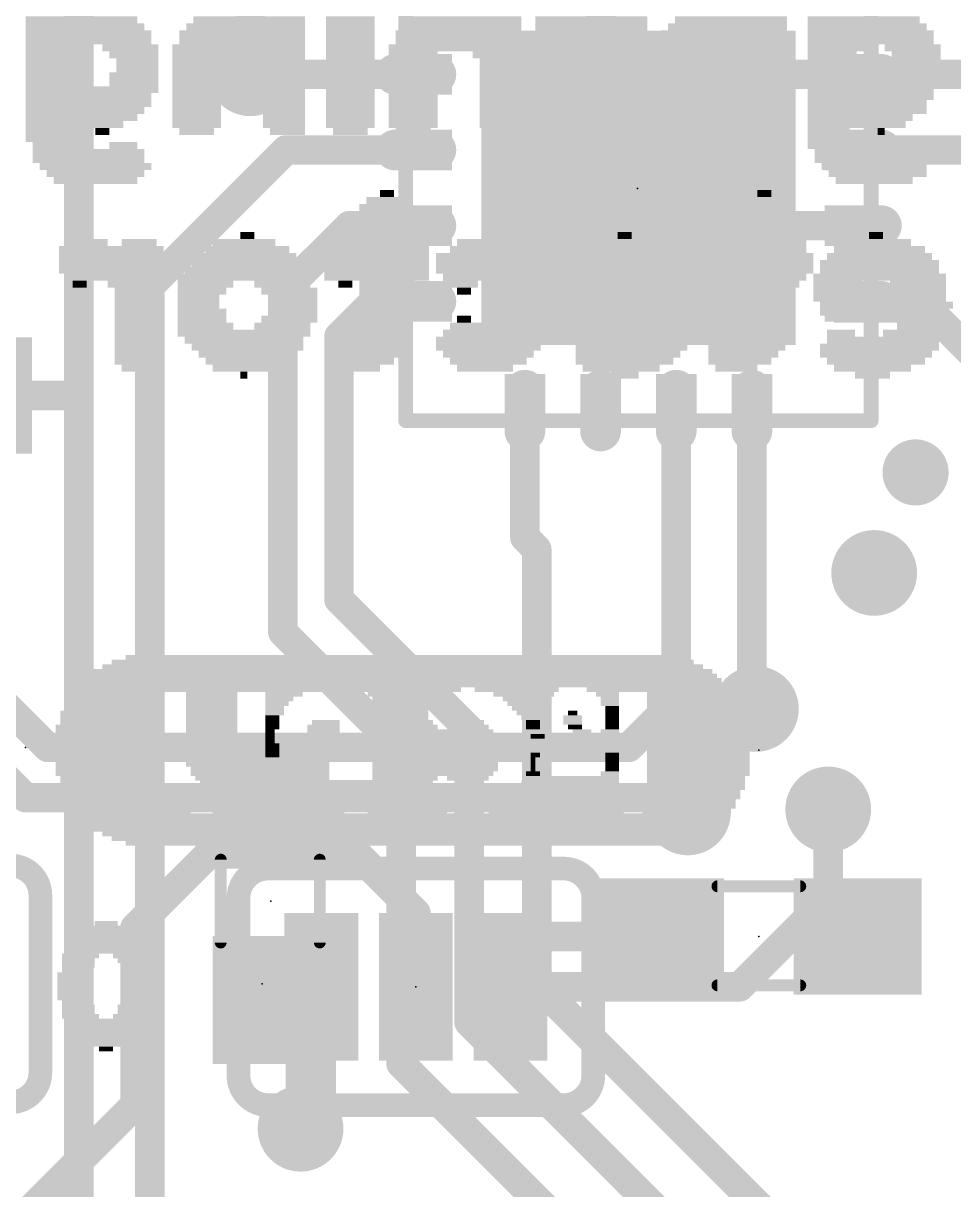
# Model space of a CAD drawing. Extents: x -27.9 to 58.7, y -19.6 to 25.5.
# Drawn here: x 7.93 to 15.92, y 5.37 to 15.39 of the extents above; entities that cross this region are included whole.
import ezdxf

# ---------------------------------------------------------------- set-up
doc = ezdxf.new("R2010")
doc.units = 0
for name, color, linetype in [('1', 12, 'CONTINUOUS'), ('16', 53, 'CONTINUOUS'), ('18', 110, 'CONTINUOUS'), ('21', 41, 'CONTINUOUS'), ('22', 40, 'CONTINUOUS'), ('23', 53, 'CONTINUOUS'), ('24', 53, 'CONTINUOUS'), ('51', 53, 'CONTINUOUS')]:
    doc.layers.add(name, color=color, linetype=linetype)

# ---------------------------------------------------------------- blocks, each defined once
blk = doc.blocks.new('RECT')
blk.add_solid([(-0.5, -0.5), (0.5, -0.5), (-0.5, 0.5), (0.5, 0.5)])
blk = doc.blocks.new('RECT56000X112000R100')
at = {"const_width": 0.175}
blk.add_lwpolyline([(0.0875, -0.175), (0.0875, 0.175, 0.4142), (0, 0.2625), (0, 0.2625, 0.4142), (-0.0875, 0.175), (-0.0875, -0.175, 0.4142), (0, -0.2625), (0, -0.2625, 0.4142)], format="xyb", close=True, dxfattribs=at)
blk.add_solid([(-0.0254, -0.2004), (0.0254, -0.2004), (-0.0254, 0.2004), (0.0254, 0.2004)])
blk = doc.blocks.new('ROUNDV')
at = {"const_width": 0.5}
blk.add_lwpolyline([(0, -0.25, 1), (0, 0.25, 1), (0, -0.25)], format="xyb", dxfattribs=at)

msp = doc.modelspace()

# ---------------------------------------------------------------- linework, layer by layer
at = {"layer": '1', "const_width": 0.254}
for points in [[(12.8896, 15.8866), (12.8896, 14.3016)], [(8.4074, 12.192), (8.4074, 15.5448)], [(9.8806, 14.9606), (9.8896, 14.9516)], [(11.2996, 14.9516), (9.8896, 14.9516)], [(15.1266, 14.9516), (14.224, 14.9516)], [(15.1266, 14.9516), (17.0524, 14.9516)], [(10.1868, 14.3016), (9.017, 13.1318)], [(10.1868, 14.3016), (11.2996, 14.3016)], [(12.8896, 14.3016), (13.2146, 13.9766)], [(15.1266, 14.3016), (16.8134, 14.3016)], [(10.16, 13.081), (10.7306, 13.6516)], [(10.7306, 13.6516), (11.2996, 13.6516)], [(15.1266, 13.6516), (14.224, 13.6516)], [(9.017, 13.1318), (9.017, 4.699)], [(10.16, 13.081), (10.16, 10.16)], [(10.9442, 13.0016), (10.6426, 12.7)], [(10.9442, 13.0016), (11.2996, 13.0016)], [(15.1266, 13.0016), (15.6346, 13.0016)], [(16.6506, 11.9856), (15.6346, 13.0016)], [(10.6426, 12.7), (10.6426, 10.4394)], [(7.454, 12.192), (8.4074, 12.192)], [(8.4074, 4.0386), (8.4074, 12.192)], [(12.2396, 12.0626), (12.2396, 10.9728)], [(13.5396, 12.0626), (13.5396, 8.5104)], [(14.1896, 12.0626), (14.1896, 9.534)], [(12.2396, 10.9728), (12.3412, 10.8712)], [(12.3412, 10.8712), (12.3412, 7.5438)], [(11.7602, 9.3218), (10.6426, 10.4394)], [(10.16, 10.16), (11.176, 9.144)], [(14.1896, 9.534), (14.224, 9.4996)], [(11.7602, 6.8072), (11.7602, 9.3218)], [(11.176, 9.144), (11.176, 8.763)], [(10.0584, 8.6986), (10.1228, 8.763)], [(10.1228, 8.763), (11.176, 8.763)], [(11.176, 6.4516), (11.176, 8.763)], [(13.5396, 8.5104), (13.6398, 8.6106)], [(14.8454, 8.636), (14.8454, 7.7978)], [(15.0994, 7.5438), (14.8454, 7.7978)], [(13.3994, 7.5438), (12.3412, 7.5438)], [(12.3412, 7.5438), (12.3412, 7.1374)], [(12.3412, 7.1374), (16.1766, 3.302)], [(10.0584, 6.9986), (10.3124, 6.7446)], [(17.338, 1.2294), (11.7602, 6.8072)], [(10.3124, 6.7446), (10.3124, 5.8928)], [(15.24, 2.3876), (11.176, 6.4516)]]:
    msp.add_lwpolyline(points, dxfattribs=at)
at = {"layer": '1', "const_width": 0.127}
for points in [[(9.9255, 15.0055, 1), (9.8357, 14.9157)], [(9.8896, 15.0151, 1), (9.8896, 14.8881)], [(9.8447, 14.9067, 1), (9.9345, 14.9965)], [(11.2996, 14.8881, 1), (11.2996, 15.0151)], [(14.224, 15.0151, 1), (14.224, 14.8881)], [(15.1266, 15.0151, 1), (15.1266, 14.8881)], [(15.1266, 14.8881, 1), (15.1266, 15.0151)], [(10.1868, 14.3651, 1), (10.1868, 14.2381)], [(10.2317, 14.2567, 1), (10.1419, 14.3465)], [(11.2996, 14.2381, 1), (11.2996, 14.3651)], [(12.9345, 14.3465, 1), (12.8447, 14.2567)], [(12.8261, 14.3016, 1), (12.9531, 14.3016)], [(15.1266, 14.3651, 1), (15.1266, 14.2381)], [(13.1697, 13.9317, 1), (13.2595, 14.0215)], [(10.7306, 13.7151, 1), (10.7306, 13.5881)], [(10.7755, 13.6067, 1), (10.6857, 13.6965)], [(11.2996, 13.5881, 1), (11.2996, 13.7151)], [(14.224, 13.7151, 1), (14.224, 13.5881)], [(15.1266, 13.5881, 1), (15.1266, 13.7151)], [(9.0805, 13.1318, 1), (8.9535, 13.1318)], [(8.9721, 13.1767, 1), (9.0619, 13.0869)], [(10.2235, 13.081, 1), (10.0965, 13.081)], [(10.1151, 13.1259, 1), (10.2049, 13.0361)], [(10.9442, 13.0651, 1), (10.9442, 12.9381)], [(10.9891, 12.9567, 1), (10.8993, 13.0465)], [(11.2996, 12.9381, 1), (11.2996, 13.0651)], [(15.1266, 13.0651, 1), (15.1266, 12.9381)], [(15.6795, 13.0465, 1), (15.5897, 12.9567)], [(15.6346, 12.9381, 1), (15.6346, 13.0651)], [(10.7061, 12.7, 1), (10.5791, 12.7)], [(10.5977, 12.7449, 1), (10.6875, 12.6551)], [(8.4709, 12.192, 1), (8.3439, 12.192)], [(8.3439, 12.192, 1), (8.4709, 12.192)], [(8.4074, 12.1285, 1), (8.4074, 12.2555)], [(12.3031, 12.0626, 1), (12.1761, 12.0626)], [(13.6031, 12.0626, 1), (13.4761, 12.0626)], [(14.2531, 12.0626, 1), (14.1261, 12.0626)], [(12.2845, 11.0177, 1), (12.1947, 10.9279)], [(12.1761, 10.9728, 1), (12.3031, 10.9728)], [(12.4047, 10.8712, 1), (12.2777, 10.8712)], [(12.2963, 10.8263, 1), (12.3861, 10.9161)], [(10.6875, 10.4843, 1), (10.5977, 10.3945)], [(10.5791, 10.4394, 1), (10.7061, 10.4394)], [(10.2049, 10.2049, 1), (10.1151, 10.1151)], [(10.0965, 10.16, 1), (10.2235, 10.16)], [(14.2345, 9.5789, 1), (14.1447, 9.4891)], [(14.1261, 9.534, 1), (14.2531, 9.534)], [(14.1791, 9.4547, 1), (14.2689, 9.5445)], [(11.8237, 9.3218, 1), (11.6967, 9.3218)], [(11.7153, 9.2769, 1), (11.8051, 9.3667)], [(11.2395, 9.144, 1), (11.1125, 9.144)], [(11.1311, 9.0991, 1), (11.2209, 9.1889)], [(10.1228, 8.8265, 1), (10.1228, 8.6995)], [(10.1677, 8.7181, 1), (10.0779, 8.8079)], [(11.2395, 8.763, 1), (11.1125, 8.763)], [(11.1125, 8.763, 1), (11.2395, 8.763)], [(11.176, 8.6995, 1), (11.176, 8.8265)], [(10.0135, 8.7435, 1), (10.1033, 8.6537)], [(13.6847, 8.5657, 1), (13.5949, 8.6555)], [(14.9089, 8.636, 1), (14.7819, 8.636)], [(13.4947, 8.5553, 1), (13.5845, 8.4655)], [(13.4761, 8.5104, 1), (13.6031, 8.5104)], [(14.8903, 7.8427, 1), (14.8005, 7.7529)], [(14.7819, 7.7978, 1), (14.9089, 7.7978)], [(12.3412, 7.6073, 1), (12.3412, 7.4803)], [(12.4047, 7.5438, 1), (12.2777, 7.5438)], [(13.3994, 7.4803, 1), (13.3994, 7.6073)], [(15.0545, 7.4989, 1), (15.1443, 7.5887)], [(12.2777, 7.5438, 1), (12.4047, 7.5438)], [(12.3861, 7.1823, 1), (12.2963, 7.0925)], [(10.1033, 7.0435, 1), (10.0135, 6.9537)], [(12.2777, 7.1374, 1), (12.4047, 7.1374)], [(11.8051, 6.8521, 1), (11.7153, 6.7623)], [(10.3759, 6.7446, 1), (10.2489, 6.7446)], [(10.2675, 6.6997, 1), (10.3573, 6.7895)], [(11.6967, 6.8072, 1), (11.8237, 6.8072)], [(11.2209, 6.4965, 1), (11.1311, 6.4067)], [(11.1125, 6.4516, 1), (11.2395, 6.4516)], [(10.2489, 5.8928, 1), (10.3759, 5.8928)]]:
    msp.add_lwpolyline(points, format="xyb", dxfattribs=at)
at = {"layer": '16', "const_width": 0.254}
for points in [[(9.8806, 14.9606), (9.8806, 16.2306)], [(8.1407, 9.1694), (7.0739, 10.2362)], [(13.462, 9.4996), (13.1318, 9.1694)], [(14.224, 9.4996), (13.462, 9.4996)], [(7.5819, 9.1059), (7.9502, 8.7376)], [(13.1318, 9.1694), (8.1407, 9.1694)], [(7.9502, 8.7376), (13.5128, 8.7376)], [(13.6398, 8.6106), (13.5128, 8.7376)], [(14.8454, 8.636), (14.8454, 7.874)], [(8.89, 7.62), (9.525, 8.255)], [(10.795, 8.255), (9.525, 8.255)], [(11.303, 7.747), (10.795, 8.255)], [(14.8454, 7.874), (14.0834, 7.112)], [(11.303, 7.112), (11.303, 7.747)], [(8.89, 6.096), (8.89, 7.62)], [(10.4902, 6.0706), (10.4902, 7.112)], [(14.0834, 7.112), (12.1158, 7.112)], [(7.874, 5.08), (8.89, 6.096)], [(10.3124, 5.8928), (10.4902, 6.0706)]]:
    msp.add_lwpolyline(points, dxfattribs=at)
at = {"layer": '16', "const_width": 0.127}
for points in [[(9.8171, 14.9606, 1), (9.9441, 14.9606)], [(13.462, 9.5631, 1), (13.462, 9.4361)], [(13.5069, 9.4547, 1), (13.4171, 9.5445)], [(14.224, 9.4361, 1), (14.224, 9.5631)], [(8.1407, 9.2329, 1), (8.1407, 9.1059)], [(8.0958, 9.1245, 1), (8.1856, 9.2143)], [(13.0869, 9.2143, 1), (13.1767, 9.1245)], [(13.1318, 9.1059, 1), (13.1318, 9.2329)], [(7.9502, 8.8011, 1), (7.9502, 8.6741)], [(7.9053, 8.6927, 1), (7.9951, 8.7825)], [(13.5577, 8.7825, 1), (13.4679, 8.6927)], [(13.5128, 8.6741, 1), (13.5128, 8.8011)], [(13.5949, 8.5657, 1), (13.6847, 8.6555)], [(14.9089, 8.636, 1), (14.7819, 8.636)], [(9.525, 8.3185, 1), (9.525, 8.1915)], [(9.5699, 8.2101, 1), (9.4801, 8.2999)], [(10.8399, 8.2999, 1), (10.7501, 8.2101)], [(10.795, 8.1915, 1), (10.795, 8.3185)], [(14.7819, 7.874, 1), (14.9089, 7.874)], [(14.8903, 7.8291, 1), (14.8005, 7.9189)], [(11.3665, 7.747, 1), (11.2395, 7.747)], [(11.2581, 7.7021, 1), (11.3479, 7.7919)], [(8.9535, 7.62, 1), (8.8265, 7.62)], [(8.8451, 7.6649, 1), (8.9349, 7.5751)], [(10.5537, 7.112, 1), (10.4267, 7.112)], [(12.1158, 7.1755, 1), (12.1158, 7.0485)], [(14.0385, 7.1569, 1), (14.1283, 7.0671)], [(14.0834, 7.0485, 1), (14.0834, 7.1755)], [(11.2395, 7.112, 1), (11.3665, 7.112)], [(8.9349, 6.0511, 1), (8.8451, 6.1409)], [(8.8265, 6.096, 1), (8.9535, 6.096)], [(10.4267, 6.0706, 1), (10.5537, 6.0706)], [(10.5351, 6.0257, 1), (10.4453, 6.1155)], [(10.2675, 5.9377, 1), (10.3573, 5.8479)]]:
    msp.add_lwpolyline(points, format="xyb", dxfattribs=at)
at = {"layer": '21', "const_width": 0.284}
msp.add_lwpolyline([(15.5956, 11.3896, 1), (15.5956, 11.6736, 1), (15.5956, 11.3896)], format="xyb", dxfattribs=at)
at = {"layer": '22'}
for points, const_width in [([(8.0772, 7.8994, 0.4142), (7.8232, 8.1534)], 0.2032), ([(10.033, 8.128, 0.4142), (9.779, 7.874)], 0.2032), ([(10.033, 8.1788, 1), (10.033, 8.0772)], 0.1016), ([(10.033, 8.0772, 1), (10.033, 8.1788)], 0.1016), ([(12.827, 7.874, 0.4142), (12.573, 8.128)], 0.2032), ([(12.573, 8.1788, 1), (12.573, 8.0772)], 0.1016), ([(12.573, 8.0772, 1), (12.573, 8.1788)], 0.1016), ([(8.128, 7.8994, 1), (8.0264, 7.8994)], 0.1016), ([(8.0264, 7.8994, 1), (8.128, 7.8994)], 0.1016), ([(9.8298, 7.874, 1), (9.7282, 7.874)], 0.1016), ([(9.7282, 7.874, 1), (9.8298, 7.874)], 0.1016), ([(12.8778, 7.874, 1), (12.7762, 7.874)], 0.1016), ([(12.7762, 7.874, 1), (12.8778, 7.874)], 0.1016), ([(7.8232, 6.1214, 0.4142), (8.0772, 6.3754)], 0.2032), ([(8.128, 6.3754, 1), (8.0264, 6.3754)], 0.1016), ([(8.0264, 6.3754, 1), (8.128, 6.3754)], 0.1016), ([(9.779, 6.35, 0.4142), (10.033, 6.096)], 0.2032), ([(9.8298, 6.35, 1), (9.7282, 6.35)], 0.1016), ([(12.573, 6.096, 0.4142), (12.827, 6.35)], 0.2032), ([(12.8778, 6.35, 1), (12.7762, 6.35)], 0.1016), ([(9.7282, 6.35, 1), (9.8298, 6.35)], 0.1016), ([(12.7762, 6.35, 1), (12.8778, 6.35)], 0.1016), ([(10.033, 6.1468, 1), (10.033, 6.0452)], 0.1016), ([(10.033, 6.0452, 1), (10.033, 6.1468)], 0.1016), ([(12.573, 6.1468, 1), (12.573, 6.0452)], 0.1016), ([(12.573, 6.0452, 1), (12.573, 6.1468)], 0.1016)]:
    msp.add_lwpolyline(points, format="xyb", dxfattribs=dict(at, const_width=const_width))
at = {"layer": '22', "const_width": 0.2032}
for points in [[(12.573, 8.128), (10.033, 8.128)], [(8.0772, 6.3754), (8.0772, 7.8994)], [(9.779, 6.35), (9.779, 7.874)], [(12.827, 6.35), (12.827, 7.874)], [(10.033, 6.096), (12.573, 6.096)]]:
    msp.add_lwpolyline(points, dxfattribs=at)
at = {"layer": '23'}
for p in [(13.208, 13.97), (10.0584, 7.8486), (14.2494, 7.5438)]:
    msp.add_point(p, dxfattribs=at)
at = {"layer": '24'}
for p in [(7.9502, 9.1694), (14.2494, 9.144), (9.9822, 7.1374), (11.303, 7.112)]:
    msp.add_point(p, dxfattribs=at)
at = {"layer": '51'}
for points, const_width in [([(11.2146, 15.9766), (11.2146, 11.9766)], 0.127), ([(15.2146, 11.9766), (15.2146, 15.9766)], 0.127), ([(11.2146, 11.9766), (15.2146, 11.9766)], 0.127), ([(9.6264, 7.4926), (9.6264, 8.2046)], 0.1016), ([(10.4774, 7.4926), (10.4774, 8.2046)], 0.1016), ([(13.8934, 7.9758), (14.6054, 7.9758)], 0.1016), ([(13.8934, 7.1248), (14.6054, 7.1248)], 0.1016)]:
    msp.add_lwpolyline(points, dxfattribs=dict(at, const_width=const_width))
for points, const_width in [([(11.2146, 12.0084, 1), (11.2146, 11.9449)], 0.0635), ([(15.2146, 11.9449, 1), (15.2146, 12.0084)], 0.0635), ([(11.1829, 11.9766, 1), (11.2464, 11.9766)], 0.0635), ([(15.1829, 11.9766, 1), (15.2464, 11.9766)], 0.0635), ([(9.6518, 8.2046, 1), (9.601, 8.2046)], 0.0508), ([(10.5028, 8.2046, 1), (10.452, 8.2046)], 0.0508), ([(13.8934, 8.0012, 1), (13.8934, 7.9504)], 0.0508), ([(14.6054, 7.9504, 1), (14.6054, 8.0012)], 0.0508), ([(9.601, 7.4926, 1), (9.6518, 7.4926)], 0.0508), ([(10.452, 7.4926, 1), (10.5028, 7.4926)], 0.0508), ([(13.8934, 7.1502, 1), (13.8934, 7.0994)], 0.0508), ([(14.6054, 7.0994, 1), (14.6054, 7.1502)], 0.0508)]:
    msp.add_lwpolyline(points, format="xyb", dxfattribs=dict(at, const_width=const_width))

# ---------------------------------------------------------------- block references
at = {"layer": '1', "xscale": 2.7, "yscale": 2.7, "rotation": 180}
msp.add_blockref('RECT', (13.2146, 13.9766), dxfattribs=at)
at = {"layer": '1'}
for p, rotation in [((11.2996, 14.9516), 270), ((15.1266, 14.9516), 90), ((11.2996, 14.3016), 270), ((15.1266, 14.3016), 90), ((11.2996, 13.6516), 270), ((15.1266, 13.6516), 90), ((11.2996, 13.0016), 270), ((15.1266, 13.0016), 90)]:
    msp.add_blockref('RECT56000X112000R100', p, dxfattribs=dict(at, rotation=rotation))
at = {"layer": '1', "xscale": 1.1}
for p in [(7.454, 12.192), (13.3994, 7.5438), (15.0994, 7.5438)]:
    msp.add_blockref('RECT', p, dxfattribs=at)
at = {"layer": '1'}
for p in [(12.2396, 12.0626), (12.8896, 12.0626), (13.5396, 12.0626), (14.1896, 12.0626)]:
    msp.add_blockref('RECT56000X112000R100', p, dxfattribs=at)
at = {"layer": '1', "xscale": 1.1, "rotation": 90}
for p in [(10.0584, 8.6986), (10.0584, 6.9986)]:
    msp.add_blockref('RECT', p, dxfattribs=at)
at = {"layer": '16', "xscale": 0.635, "yscale": 1.27, "rotation": 180}
for p in [(10.4902, 7.112), (11.303, 7.112), (12.1158, 7.112)]:
    msp.add_blockref('RECT', p, dxfattribs=at)
at = {"layer": '18', "xscale": 0.7366, "yscale": 0.7366}
for p in [(9.8806, 14.9606), (9.8806, 14.9606), (15.24, 10.668), (15.24, 10.668), (14.224, 9.4996), (14.224, 9.4996), (13.6398, 8.6106), (13.6398, 8.6106), (14.8454, 8.636), (14.8454, 8.636), (10.3124, 5.8928), (10.3124, 5.8928)]:
    msp.add_blockref('ROUNDV', p, dxfattribs=at)
at = {"layer": '22', "rotation": 180}
for p, xscale, yscale in [((8.43, 15.42), 0.96, 0.06), ((9.87, 15.42), 0.96, 0.06), ((10.74, 15.42), 0.42, 0.06), ((11.73, 15.42), 0.96, 0.06), ((12.81, 15.42), 0.96, 0.06), ((14.01, 15.42), 0.96, 0.06), ((15.15, 15.42), 0.96, 0.06), ((8.46, 15.36), 1.02, 0.06), ((9.84, 15.36), 1.02, 0.06), ((10.74, 15.36), 0.42, 0.06), ((11.7, 15.36), 1.02, 0.06), ((12.81, 15.36), 0.96, 0.06), ((13.98, 15.36), 1.02, 0.06), ((15.18, 15.36), 1.02, 0.06), ((8.49, 15.3), 1.08, 0.06), ((8.49, 15.24), 1.08, 0.06), ((9.81, 15.3), 1.08, 0.06), ((9.81, 15.24), 1.08, 0.06), ((10.74, 15.3), 0.42, 0.06), ((10.74, 15.24), 0.42, 0.06), ((11.67, 15.3), 1.08, 0.06), ((11.67, 15.24), 1.08, 0.06), ((12.81, 15.3), 0.96, 0.06), ((12.81, 15.24), 0.84, 0.06), ((13.95, 15.3), 1.08, 0.06), ((13.95, 15.24), 1.08, 0.06), ((15.21, 15.3), 1.08, 0.06), ((15.21, 15.24), 1.08, 0.06), ((8.22, 15.18), 0.54, 0.06), ((8.19, 15.12), 0.48, 0.06), ((8.85, 15.18), 0.48, 0.06), ((8.88, 15.12), 0.42, 0.06), ((9.78, 15.18), 1.14, 0.06), ((9.42, 15.12), 0.42, 0.06), ((10.14, 15.12), 0.42, 0.06), ((10.74, 15.18), 0.42, 0.06), ((10.74, 15.12), 0.42, 0.06), ((11.64, 15.18), 1.14, 0.06), ((11.28, 15.12), 0.42, 0.06), ((12, 15.12), 0.42, 0.06), ((12.81, 15.18), 0.72, 0.06), ((12.87, 15.12), 0.36, 0.06), ((13.56, 15.12), 0.42, 0.06), ((13.95, 15.18), 1.08, 0.06), ((14.28, 15.12), 0.42, 0.06), ((14.91, 15.18), 0.48, 0.06), ((14.88, 15.12), 0.42, 0.06), ((15.57, 15.18), 0.48, 0.06), ((15.6, 15.12), 0.42, 0.06), ((8.16, 15.06), 0.42, 0.06), ((8.91, 15.06), 0.36, 0.06), ((9.42, 15.06), 0.42, 0.06), ((10.17, 15.06), 0.36, 0.06), ((10.74, 15.06), 0.42, 0.06), ((11.28, 15.06), 0.42, 0.06), ((12.03, 15.06), 0.36, 0.06), ((12.87, 15.06), 0.36, 0.06), ((13.56, 15.06), 0.42, 0.06), ((14.31, 15.06), 0.36, 0.06), ((14.88, 15.06), 0.42, 0.06), ((15.6, 15.06), 0.42, 0.06), ((8.16, 15), 0.42, 0.06), ((8.16, 14.94), 0.42, 0.06), ((8.88, 14.94), 0.42, 0.06), ((8.91, 15), 0.36, 0.06), ((9.42, 15), 0.42, 0.06), ((9.42, 14.94), 0.42, 0.06), ((10.17, 15), 0.36, 0.06), ((10.17, 14.94), 0.36, 0.06), ((10.74, 15), 0.42, 0.06), ((10.74, 14.94), 0.42, 0.06), ((11.28, 15), 0.42, 0.06), ((11.28, 14.94), 0.42, 0.06), ((12.03, 15), 0.36, 0.06), ((12.03, 14.94), 0.36, 0.06), ((12.87, 15), 0.36, 0.06), ((12.87, 14.94), 0.36, 0.06), ((13.56, 15), 0.42, 0.06), ((13.56, 14.94), 0.42, 0.06), ((14.31, 15), 0.36, 0.06), ((14.31, 14.94), 0.36, 0.06), ((14.88, 15), 0.42, 0.06), ((14.88, 14.94), 0.42, 0.06), ((15.6, 15), 0.42, 0.06), ((15.6, 14.94), 0.42, 0.06), ((8.19, 14.88), 0.48, 0.06), ((8.52, 14.82), 1.14, 0.06), ((8.88, 14.88), 0.42, 0.06), ((9.42, 14.88), 0.42, 0.06), ((9.42, 14.82), 0.42, 0.06), ((10.17, 14.88), 0.36, 0.06), ((10.17, 14.82), 0.36, 0.06), ((10.74, 14.88), 0.42, 0.06), ((10.74, 14.82), 0.42, 0.06), ((11.28, 14.88), 0.42, 0.06), ((11.28, 14.82), 0.42, 0.06), ((12.03, 14.88), 0.36, 0.06), ((12.03, 14.82), 0.36, 0.06), ((12.84, 14.82), 0.42, 0.06), ((12.87, 14.88), 0.36, 0.06), ((13.56, 14.88), 0.42, 0.06), ((13.56, 14.82), 0.42, 0.06), ((14.31, 14.88), 0.36, 0.06), ((14.31, 14.82), 0.36, 0.06), ((14.91, 14.88), 0.48, 0.06), ((15.21, 14.82), 1.08, 0.06), ((15.57, 14.88), 0.48, 0.06), ((8.49, 14.76), 1.08, 0.06), ((9.42, 14.76), 0.42, 0.06), ((10.17, 14.76), 0.36, 0.06), ((10.74, 14.76), 0.42, 0.06), ((11.28, 14.76), 0.42, 0.06), ((12.03, 14.76), 0.36, 0.06), ((12.75, 14.76), 0.6, 0.06), ((13.56, 14.76), 0.42, 0.06), ((14.31, 14.76), 0.36, 0.06), ((15.21, 14.76), 1.08, 0.06), ((8.49, 14.7), 1.08, 0.06), ((8.46, 14.64), 1.02, 0.06), ((9.42, 14.7), 0.42, 0.06), ((9.42, 14.64), 0.42, 0.06), ((10.17, 14.7), 0.36, 0.06), ((10.17, 14.64), 0.36, 0.06), ((10.74, 14.7), 0.42, 0.06), ((10.74, 14.64), 0.42, 0.06), ((11.28, 14.7), 0.42, 0.06), ((11.28, 14.64), 0.42, 0.06), ((12.03, 14.7), 0.36, 0.06), ((12.03, 14.64), 0.36, 0.06), ((12.72, 14.7), 0.66, 0.06), ((12.72, 14.64), 0.66, 0.06), ((13.56, 14.7), 0.42, 0.06), ((13.56, 14.64), 0.42, 0.06), ((14.31, 14.7), 0.36, 0.06), ((14.31, 14.64), 0.36, 0.06), ((15.18, 14.7), 1.02, 0.06), ((15.18, 14.64), 1.02, 0.06), ((8.43, 14.58), 0.96, 0.06), ((8.37, 14.52), 0.84, 0.06), ((9.42, 14.58), 0.42, 0.06), ((9.42, 14.52), 0.42, 0.06), ((10.17, 14.58), 0.36, 0.06), ((10.17, 14.52), 0.36, 0.06), ((10.74, 14.58), 0.42, 0.06), ((10.74, 14.52), 0.42, 0.06), ((11.28, 14.58), 0.42, 0.06), ((11.28, 14.52), 0.42, 0.06), ((12.03, 14.58), 0.36, 0.06), ((12.03, 14.52), 0.36, 0.06), ((12.69, 14.58), 0.6, 0.06), ((12.66, 14.52), 0.54, 0.06), ((13.56, 14.58), 0.42, 0.06), ((13.56, 14.52), 0.42, 0.06), ((14.31, 14.58), 0.36, 0.06), ((14.31, 14.52), 0.36, 0.06), ((15.12, 14.58), 0.9, 0.06), ((15.09, 14.52), 0.84, 0.06), ((8.16, 14.46), 0.42, 0.06), ((8.16, 14.4), 0.42, 0.06), ((8.61, 14.46), 0.12, 0.06), ((9.42, 14.46), 0.3, 0.06), ((10.2, 14.46), 0.3, 0.06), ((10.74, 14.46), 0.3, 0.06), ((11.28, 14.46), 0.3, 0.06), ((12.06, 14.46), 0.3, 0.06), ((12.63, 14.46), 0.36, 0.06), ((13.56, 14.46), 0.3, 0.06), ((14.34, 14.46), 0.3, 0.06), ((14.85, 14.46), 0.36, 0.06), ((14.88, 14.4), 0.42, 0.06), ((15.3, 14.46), 0.06, 0.06), ((8.22, 14.34), 0.42, 0.06), ((8.79, 14.34), 0.24, 0.06), ((14.88, 14.34), 0.42, 0.06), ((15.51, 14.34), 0.24, 0.06), ((8.49, 14.28), 0.96, 0.06), ((8.49, 14.22), 0.96, 0.06), ((15.21, 14.28), 0.96, 0.06), ((15.21, 14.22), 0.96, 0.06), ((8.55, 14.16), 0.96, 0.06), ((8.55, 14.1), 0.84, 0.06), ((15.24, 14.16), 0.9, 0.06), ((15.27, 14.1), 0.84, 0.06), ((8.55, 14.04), 0.72, 0.06), ((15.24, 14.04), 0.66, 0.06), ((11.056, 13.928), 0.12, 0.06), ((14.296, 13.928), 0.12, 0.06), ((11.026, 13.808), 0.42, 0.06), ((11.056, 13.868), 0.36, 0.06), ((14.296, 13.868), 0.36, 0.06), ((14.296, 13.808), 0.36, 0.06), ((11.026, 13.748), 0.42, 0.06), ((14.296, 13.748), 0.36, 0.06), ((11.026, 13.688), 0.42, 0.06), ((11.026, 13.628), 0.42, 0.06), ((14.296, 13.688), 0.36, 0.06), ((14.296, 13.628), 0.36, 0.06), ((8.476, 13.508), 0.36, 0.06), ((8.926, 13.508), 0.3, 0.06), ((9.826, 13.508), 0.54, 0.06), ((9.856, 13.568), 0.12, 0.06), ((10.966, 13.508), 0.78, 0.06), ((11.026, 13.568), 0.42, 0.06), ((11.896, 13.508), 0.48, 0.06), ((13.126, 13.508), 0.54, 0.06), ((13.096, 13.568), 0.12, 0.06), ((14.236, 13.508), 0.84, 0.06), ((14.296, 13.568), 0.36, 0.06), ((15.256, 13.508), 0.6, 0.06), ((15.256, 13.568), 0.12, 0.06), ((8.686, 13.448), 0.9, 0.06), ((9.856, 13.448), 0.72, 0.06), ((10.966, 13.448), 0.9, 0.06), ((11.926, 13.448), 0.66, 0.06), ((13.126, 13.448), 0.78, 0.06), ((14.206, 13.448), 0.9, 0.06), ((15.286, 13.448), 0.78, 0.06), ((8.686, 13.388), 0.9, 0.06), ((8.686, 13.328), 0.9, 0.06), ((9.826, 13.388), 0.9, 0.06), ((9.856, 13.328), 0.96, 0.06), ((10.966, 13.388), 0.9, 0.06), ((10.966, 13.328), 0.9, 0.06), ((11.896, 13.388), 0.84, 0.06), ((11.926, 13.328), 0.9, 0.06), ((13.126, 13.388), 0.9, 0.06), ((13.156, 13.328), 0.96, 0.06), ((14.236, 13.388), 0.96, 0.06), ((14.236, 13.328), 0.96, 0.06), ((15.286, 13.328), 1.02, 0.06), ((15.286, 13.388), 0.9, 0.06), ((8.686, 13.268), 0.9, 0.06), ((8.716, 13.208), 0.84, 0.06), ((9.826, 13.208), 1.14, 0.06), ((9.826, 13.268), 1.02, 0.06), ((10.966, 13.268), 0.9, 0.06), ((10.966, 13.208), 0.9, 0.06), ((11.956, 13.268), 0.96, 0.06), ((11.986, 13.208), 0.9, 0.06), ((13.156, 13.268), 1.08, 0.06), ((13.156, 13.208), 1.08, 0.06), ((14.236, 13.268), 0.96, 0.06), ((14.236, 13.208), 0.84, 0.06), ((15.286, 13.208), 1.14, 0.06), ((15.286, 13.268), 1.02, 0.06), ((8.416, 13.148), 0.12, 0.06), ((8.896, 13.148), 0.48, 0.06), ((9.496, 13.148), 0.48, 0.06), ((10.156, 13.148), 0.48, 0.06), ((10.696, 13.148), 0.12, 0.06), ((11.056, 13.148), 0.48, 0.06), ((11.686, 13.148), 0.3, 0.06), ((12.226, 13.148), 0.54, 0.06), ((12.796, 13.148), 0.36, 0.06), ((13.486, 13.148), 0.42, 0.06), ((14.236, 13.148), 0.72, 0.06), ((14.926, 13.148), 0.42, 0.06), ((15.616, 13.148), 0.48, 0.06), ((8.926, 13.088), 0.42, 0.06), ((8.926, 13.028), 0.42, 0.06), ((9.466, 13.088), 0.42, 0.06), ((9.436, 13.028), 0.36, 0.06), ((10.216, 13.088), 0.48, 0.06), ((10.246, 13.028), 0.42, 0.06), ((11.026, 13.088), 0.42, 0.06), ((11.026, 13.028), 0.42, 0.06), ((11.716, 13.088), 0.12, 0.06), ((12.286, 13.088), 0.42, 0.06), ((12.286, 13.028), 0.42, 0.06), ((12.796, 13.088), 0.36, 0.06), ((13.186, 13.028), 1.14, 0.06), ((13.546, 13.088), 0.42, 0.06), ((14.296, 13.088), 0.36, 0.06), ((14.296, 13.028), 0.36, 0.06), ((14.926, 13.088), 0.42, 0.06), ((15.286, 13.028), 1.14, 0.06), ((15.646, 13.088), 0.42, 0.06), ((8.926, 12.968), 0.42, 0.06), ((8.926, 12.908), 0.42, 0.06), ((9.436, 12.968), 0.36, 0.06), ((9.466, 12.908), 0.42, 0.06), ((10.246, 12.968), 0.42, 0.06), ((10.246, 12.908), 0.42, 0.06), ((11.026, 12.968), 0.42, 0.06), ((11.026, 12.908), 0.42, 0.06), ((12.286, 12.968), 0.42, 0.06), ((12.286, 12.908), 0.42, 0.06), ((13.186, 12.968), 1.14, 0.06), ((13.216, 12.908), 1.08, 0.06), ((14.296, 12.968), 0.36, 0.06), ((14.296, 12.908), 0.36, 0.06), ((15.346, 12.968), 1.14, 0.06), ((15.316, 12.908), 1.08, 0.06), ((8.926, 12.848), 0.42, 0.06), ((9.466, 12.848), 0.42, 0.06), ((10.216, 12.848), 0.48, 0.06), ((11.026, 12.848), 0.42, 0.06), ((11.716, 12.848), 0.12, 0.06), ((12.286, 12.848), 0.42, 0.06), ((13.246, 12.848), 1.02, 0.06), ((14.296, 12.848), 0.36, 0.06), ((15.376, 12.848), 0.96, 0.06), ((8.926, 12.788), 0.42, 0.06), ((8.926, 12.728), 0.42, 0.06), ((9.496, 12.788), 0.48, 0.06), ((9.826, 12.728), 1.14, 0.06), ((10.156, 12.788), 0.48, 0.06), ((10.936, 12.728), 0.6, 0.06), ((11.026, 12.788), 0.42, 0.06), ((11.986, 12.728), 0.9, 0.06), ((11.746, 12.788), 0.3, 0.06), ((12.226, 12.788), 0.54, 0.06), ((12.826, 12.728), 0.18, 0.06), ((13.456, 12.728), 0.48, 0.06), ((13.486, 12.788), 0.42, 0.06), ((14.176, 12.728), 0.6, 0.06), ((14.266, 12.788), 0.42, 0.06), ((14.956, 12.728), 0.24, 0.06), ((15.586, 12.728), 0.54, 0.06), ((15.646, 12.788), 0.42, 0.06), ((8.926, 12.668), 0.42, 0.06), ((8.926, 12.608), 0.42, 0.06), ((9.826, 12.668), 1.02, 0.06), ((9.856, 12.608), 0.96, 0.06), ((10.906, 12.668), 0.66, 0.06), ((10.876, 12.608), 0.6, 0.06), ((11.956, 12.668), 0.96, 0.06), ((11.926, 12.608), 0.9, 0.06), ((13.186, 12.668), 1.02, 0.06), ((13.156, 12.608), 0.96, 0.06), ((14.146, 12.668), 0.66, 0.06), ((14.146, 12.608), 0.66, 0.06), ((15.286, 12.608), 1.02, 0.06), ((15.316, 12.668), 0.96, 0.06), ((8.926, 12.548), 0.42, 0.06), ((9.856, 12.548), 0.84, 0.06), ((10.876, 12.548), 0.6, 0.06), ((11.926, 12.548), 0.78, 0.06), ((13.126, 12.548), 0.9, 0.06), ((14.116, 12.548), 0.6, 0.06), ((15.256, 12.548), 0.96, 0.06), ((8.926, 12.488), 0.42, 0.06), ((8.926, 12.428), 0.3, 0.06), ((9.856, 12.488), 0.72, 0.06), ((9.826, 12.428), 0.54, 0.06), ((10.846, 12.488), 0.54, 0.06), ((10.816, 12.428), 0.36, 0.06), ((11.926, 12.488), 0.66, 0.06), ((11.896, 12.428), 0.48, 0.06), ((13.096, 12.488), 0.84, 0.06), ((13.066, 12.428), 0.66, 0.06), ((14.086, 12.488), 0.54, 0.06), ((14.056, 12.428), 0.36, 0.06), ((15.256, 12.488), 0.84, 0.06), ((15.226, 12.428), 0.66, 0.06), ((9.826, 12.368), 0.06, 0.06), ((13.096, 12.368), 0.24, 0.06), ((15.226, 12.368), 0.3, 0.06), ((11.1894, 9.904), 5, 0.04), ((11.1894, 9.944), 4.76, 0.04), ((11.1894, 9.824), 5.32, 0.04), ((11.1894, 9.864), 5.16, 0.04), ((11.1894, 9.704), 5.56, 0.04), ((11.1894, 9.744), 5.48, 0.04), ((11.1894, 9.784), 5.4, 0.04), ((8.7094, 9.624), 0.76, 0.04), ((10.0294, 9.664), 3.32, 0.04), ((9.5494, 9.624), 0.44, 0.04), ((10.1694, 9.624), 0.32, 0.04), ((11.2094, 9.624), 0.64, 0.04), ((12.1694, 9.664), 0.72, 0.04), ((12.2294, 9.624), 0.52, 0.04), ((13.3894, 9.664), 1.24, 0.04), ((12.9494, 9.624), 0.2, 0.04), ((13.6694, 9.624), 0.76, 0.04), ((8.6894, 9.544), 0.8, 0.04), ((8.6894, 9.504), 0.8, 0.04), ((8.7094, 9.584), 0.76, 0.04), ((9.5494, 9.584), 0.44, 0.04), ((9.5494, 9.544), 0.44, 0.04), ((9.5494, 9.504), 0.44, 0.04), ((10.1294, 9.584), 0.24, 0.04), ((10.1094, 9.544), 0.2, 0.04), ((10.0894, 9.504), 0.16, 0.04), ((11.1894, 9.584), 0.52, 0.04), ((11.1694, 9.544), 0.48, 0.04), ((11.1694, 9.504), 0.48, 0.04), ((12.2494, 9.584), 0.4, 0.04), ((12.2494, 9.544), 0.32, 0.04), ((12.2694, 9.504), 0.28, 0.04), ((12.9694, 9.584), 0.16, 0.04), ((12.9694, 9.544), 0.16, 0.04), ((12.9894, 9.504), 0.12, 0.04), ((13.6694, 9.584), 0.76, 0.04), ((13.6894, 9.544), 0.8, 0.04), ((13.6894, 9.504), 0.8, 0.04), ((8.6694, 9.464), 0.84, 0.04), ((8.6694, 9.424), 0.84, 0.04), ((9.5494, 9.464), 0.44, 0.04), ((9.5494, 9.424), 0.44, 0.04), ((10.0894, 9.464), 0.16, 0.04), ((10.0694, 9.424), 0.12, 0.04), ((11.1694, 9.464), 0.48, 0.04), ((11.1694, 9.424), 0.48, 0.04), ((12.2694, 9.464), 0.2, 0.04), ((12.2894, 9.424), 0.16, 0.04), ((12.6494, 9.424), 0.16, 0.04), ((12.6494, 9.464), 0.08, 0.04), ((12.9894, 9.464), 0.12, 0.04), ((12.9894, 9.424), 0.12, 0.04), ((13.7094, 9.464), 0.84, 0.04), ((13.7094, 9.424), 0.84, 0.04), ((8.6494, 9.344), 0.88, 0.04), ((8.6494, 9.304), 0.88, 0.04), ((8.6694, 9.384), 0.84, 0.04), ((9.5494, 9.384), 0.44, 0.04), ((9.5494, 9.344), 0.44, 0.04), ((9.5494, 9.304), 0.44, 0.04), ((10.0694, 9.384), 0.12, 0.04), ((10.0694, 9.344), 0.12, 0.04), ((10.0494, 9.304), 0.08, 0.04), ((10.5094, 9.344), 0.28, 0.04), ((10.5094, 9.304), 0.28, 0.04), ((10.5294, 9.384), 0.24, 0.04), ((11.1894, 9.384), 0.52, 0.04), ((11.2094, 9.344), 0.56, 0.04), ((11.4494, 9.304), 1.04, 0.04), ((11.7494, 9.344), 0.36, 0.04), ((11.7494, 9.384), 0.28, 0.04), ((12.3094, 9.384), 0.12, 0.04), ((12.3094, 9.344), 0.12, 0.04), ((12.3294, 9.304), 0.16, 0.04), ((12.6494, 9.384), 0.16, 0.04), ((12.6694, 9.344), 0.12, 0.04), ((12.7294, 9.304), 0.16, 0.04), ((12.9694, 9.304), 0.16, 0.04), ((12.9894, 9.384), 0.12, 0.04), ((12.9894, 9.344), 0.12, 0.04), ((13.7094, 9.384), 0.84, 0.04), ((13.7294, 9.344), 0.88, 0.04), ((13.7294, 9.304), 0.88, 0.04), ((8.6494, 9.264), 0.88, 0.04), ((8.6494, 9.224), 0.88, 0.04), ((9.5494, 9.264), 0.44, 0.04), ((9.5494, 9.224), 0.44, 0.04), ((10.0494, 9.264), 0.08, 0.04), ((10.0494, 9.224), 0.08, 0.04), ((10.5094, 9.264), 0.28, 0.04), ((10.5094, 9.224), 0.28, 0.04), ((11.4694, 9.264), 1.08, 0.04), ((11.4694, 9.224), 1.08, 0.04), ((12.3494, 9.264), 0.12, 0.04), ((12.3694, 9.224), 0.16, 0.04), ((12.8694, 9.264), 0.36, 0.04), ((12.9094, 9.224), 0.28, 0.04), ((13.7294, 9.264), 0.88, 0.04), ((13.7294, 9.224), 0.88, 0.04), ((8.6494, 9.184), 0.88, 0.04), ((8.6494, 9.144), 0.88, 0.04), ((8.6494, 9.104), 0.88, 0.04), ((9.5494, 9.184), 0.44, 0.04), ((9.5494, 9.144), 0.44, 0.04), ((9.5494, 9.104), 0.44, 0.04), ((10.0694, 9.184), 0.12, 0.04), ((10.0694, 9.144), 0.12, 0.04), ((10.0694, 9.104), 0.12, 0.04), ((10.5294, 9.184), 0.24, 0.04), ((11.4894, 9.184), 1.12, 0.04), ((11.4894, 9.144), 1.12, 0.04), ((11.4894, 9.104), 1.12, 0.04), ((12.3894, 9.184), 0.2, 0.04), ((12.4094, 9.144), 0.24, 0.04), ((12.3294, 9.104), 0.08, 0.04), ((12.9494, 9.184), 0.2, 0.04), ((12.9694, 9.144), 0.16, 0.04), ((12.9894, 9.104), 0.12, 0.04), ((13.7294, 9.184), 0.88, 0.04), ((13.7294, 9.144), 0.88, 0.04), ((13.7294, 9.104), 0.88, 0.04), ((8.6494, 9.064), 0.88, 0.04), ((8.6494, 9.024), 0.88, 0.04), ((9.5494, 9.064), 0.44, 0.04), ((9.5494, 9.024), 0.44, 0.04), ((10.0894, 9.064), 0.16, 0.04), ((10.1094, 9.024), 0.2, 0.04), ((11.4894, 9.064), 1.12, 0.04), ((11.4694, 9.024), 1.08, 0.04), ((12.3094, 9.064), 0.04, 0.04), ((12.3094, 9.024), 0.04, 0.04), ((12.9894, 9.064), 0.12, 0.04), ((12.9894, 9.024), 0.12, 0.04), ((13.7294, 9.064), 0.88, 0.04), ((13.7294, 9.024), 0.88, 0.04), ((8.6494, 8.984), 0.88, 0.04), ((8.6494, 8.944), 0.88, 0.04), ((8.6894, 8.904), 0.88, 0.04), ((9.5494, 8.984), 0.36, 0.04), ((9.5494, 8.944), 0.36, 0.04), ((9.5494, 8.904), 0.28, 0.04), ((10.1294, 8.944), 0.32, 0.04), ((10.1894, 8.904), 0.44, 0.04), ((10.1294, 8.984), 0.24, 0.04), ((11.4694, 8.984), 1.08, 0.04), ((11.4494, 8.944), 1.04, 0.04), ((11.2094, 8.904), 0.56, 0.04), ((11.7494, 8.904), 0.36, 0.04), ((12.3094, 8.944), 0.12, 0.04), ((12.6494, 8.904), 0.8, 0.04), ((12.3094, 8.984), 0.04, 0.04), ((12.9694, 8.944), 0.16, 0.04), ((12.9894, 8.984), 0.12, 0.04), ((13.7294, 8.984), 0.88, 0.04), ((13.7294, 8.944), 0.88, 0.04), ((13.7094, 8.904), 0.84, 0.04), ((8.6894, 8.864), 0.88, 0.04), ((8.7094, 8.824), 0.92, 0.04), ((9.5494, 8.864), 0.2, 0.04), ((10.2894, 8.824), 0.72, 0.04), ((10.3094, 8.864), 0.68, 0.04), ((11.1894, 8.864), 0.52, 0.04), ((11.1694, 8.824), 0.48, 0.04), ((11.7494, 8.864), 0.2, 0.04), ((12.6294, 8.864), 0.84, 0.04), ((12.6294, 8.824), 0.84, 0.04), ((13.7094, 8.864), 0.84, 0.04), ((13.7094, 8.824), 0.84, 0.04), ((8.7294, 8.784), 0.88, 0.04), ((8.7494, 8.744), 0.92, 0.04), ((8.7894, 8.704), 0.92, 0.04), ((10.2494, 8.704), 0.8, 0.04), ((10.2694, 8.744), 0.76, 0.04), ((10.2894, 8.784), 0.72, 0.04), ((11.1694, 8.784), 0.48, 0.04), ((11.1694, 8.744), 0.48, 0.04), ((11.1694, 8.704), 0.48, 0.04), ((12.5694, 8.704), 0.96, 0.04), ((12.5894, 8.744), 0.92, 0.04), ((12.6094, 8.784), 0.88, 0.04), ((13.6894, 8.784), 0.8, 0.04), ((13.6894, 8.744), 0.8, 0.04), ((13.6694, 8.704), 0.76, 0.04), ((8.8094, 8.664), 0.96, 0.04), ((10.2094, 8.624), 0.96, 0.04), ((10.2494, 8.664), 0.88, 0.04), ((11.1894, 8.664), 0.6, 0.04), ((11.2294, 8.624), 0.68, 0.04), ((12.5094, 8.624), 1.16, 0.04), ((12.5294, 8.664), 1.04, 0.04), ((13.6294, 8.624), 0.76, 0.04), ((13.6694, 8.664), 0.76, 0.04), ((11.1894, 8.584), 5.56, 0.04), ((11.1894, 8.544), 5.48, 0.04), ((11.1894, 8.504), 5.4, 0.04), ((11.1894, 8.464), 5.32, 0.04), ((11.1894, 8.424), 5.16, 0.04), ((11.1894, 8.384), 5, 0.04), ((11.1894, 8.344), 4.76, 0.04), ((8.6422, 7.6174), 0.44, 0.04), ((8.6422, 7.6574), 0.2, 0.04), ((8.6422, 7.5374), 0.6, 0.04), ((8.6622, 7.4974), 0.64, 0.04), ((8.6422, 7.5774), 0.52, 0.04), ((8.6422, 7.4574), 0.68, 0.04), ((8.6622, 7.4174), 0.72, 0.04), ((8.4222, 7.3774), 0.32, 0.04), ((8.4022, 7.3374), 0.28, 0.04), ((8.4022, 7.2974), 0.28, 0.04), ((8.8622, 7.3774), 0.32, 0.04), ((8.8822, 7.3374), 0.28, 0.04), ((8.9022, 7.2974), 0.24, 0.04), ((8.3622, 7.2174), 0.28, 0.04), ((8.3822, 7.2574), 0.24, 0.04), ((8.9222, 7.2574), 0.28, 0.04), ((8.9222, 7.2174), 0.28, 0.04), ((8.3622, 7.1774), 0.28, 0.04), ((8.3622, 7.1374), 0.28, 0.04), ((8.3622, 7.0974), 0.28, 0.04), ((8.9222, 7.1774), 0.28, 0.04), ((8.9222, 7.1374), 0.28, 0.04), ((8.9222, 7.0974), 0.28, 0.04), ((8.3622, 7.0574), 0.28, 0.04), ((8.3622, 7.0174), 0.28, 0.04), ((8.9222, 7.0574), 0.28, 0.04), ((8.9222, 7.0174), 0.28, 0.04), ((8.3822, 6.9774), 0.24, 0.04), ((8.4022, 6.9374), 0.28, 0.04), ((8.4022, 6.8974), 0.28, 0.04), ((8.8822, 6.9374), 0.28, 0.04), ((8.8822, 6.8974), 0.28, 0.04), ((8.9222, 6.9774), 0.28, 0.04), ((8.4222, 6.8574), 0.32, 0.04), ((8.6422, 6.8174), 0.68, 0.04), ((8.8622, 6.8574), 0.32, 0.04), ((8.6422, 6.7774), 0.68, 0.04), ((8.6422, 6.7374), 0.6, 0.04), ((8.6422, 6.6974), 0.6, 0.04), ((8.6422, 6.6574), 0.52, 0.04), ((8.6422, 6.6174), 0.36, 0.04), ((8.6422, 6.5774), 0.12, 0.04)]:
    msp.add_blockref('RECT', p, dxfattribs=dict(at, xscale=xscale, yscale=yscale))
at = {"layer": '22', "yscale": 0.04, "rotation": 180}
msp.add_blockref('RECT', (8.8694, 8.624), dxfattribs=at)
at = {"layer": '51'}
for p, xscale, yscale, rotation in [((11.4146, 14.9516), 0.4, 0.35, 180), ((15.0146, 14.9516), 0.4, 0.35, 180), ((11.4146, 14.3016), 0.4, 0.35, 180), ((15.0146, 14.3016), 0.4, 0.35, 180), ((11.4146, 13.6516), 0.4, 0.35, 180), ((15.0146, 13.6516), 0.4, 0.35, 180), ((11.4146, 13.0016), 0.4, 0.35, 180), ((15.0146, 13.0016), 0.4, 0.35, 180), ((12.2396, 12.1766), 0.4, 0.35, 270), ((12.8896, 12.1766), 0.4, 0.35, 270), ((13.5396, 12.1766), 0.4, 0.35, 270), ((14.1896, 12.1766), 0.4, 0.35, 270), ((10.0533, 8.4289), 0.5001, 0.95, 90), ((10.0533, 7.2605), 0.5001, 0.95, 90)]:
    msp.add_blockref('RECT', p, dxfattribs=dict(at, xscale=xscale, yscale=yscale, rotation=rotation))
at = {"layer": '51', "xscale": 0.5001, "yscale": 0.95}
for p in [(13.6613, 7.5489), (14.8297, 7.5489)]:
    msp.add_blockref('RECT', p, dxfattribs=at)

doc.saveas('drawing.dxf')
